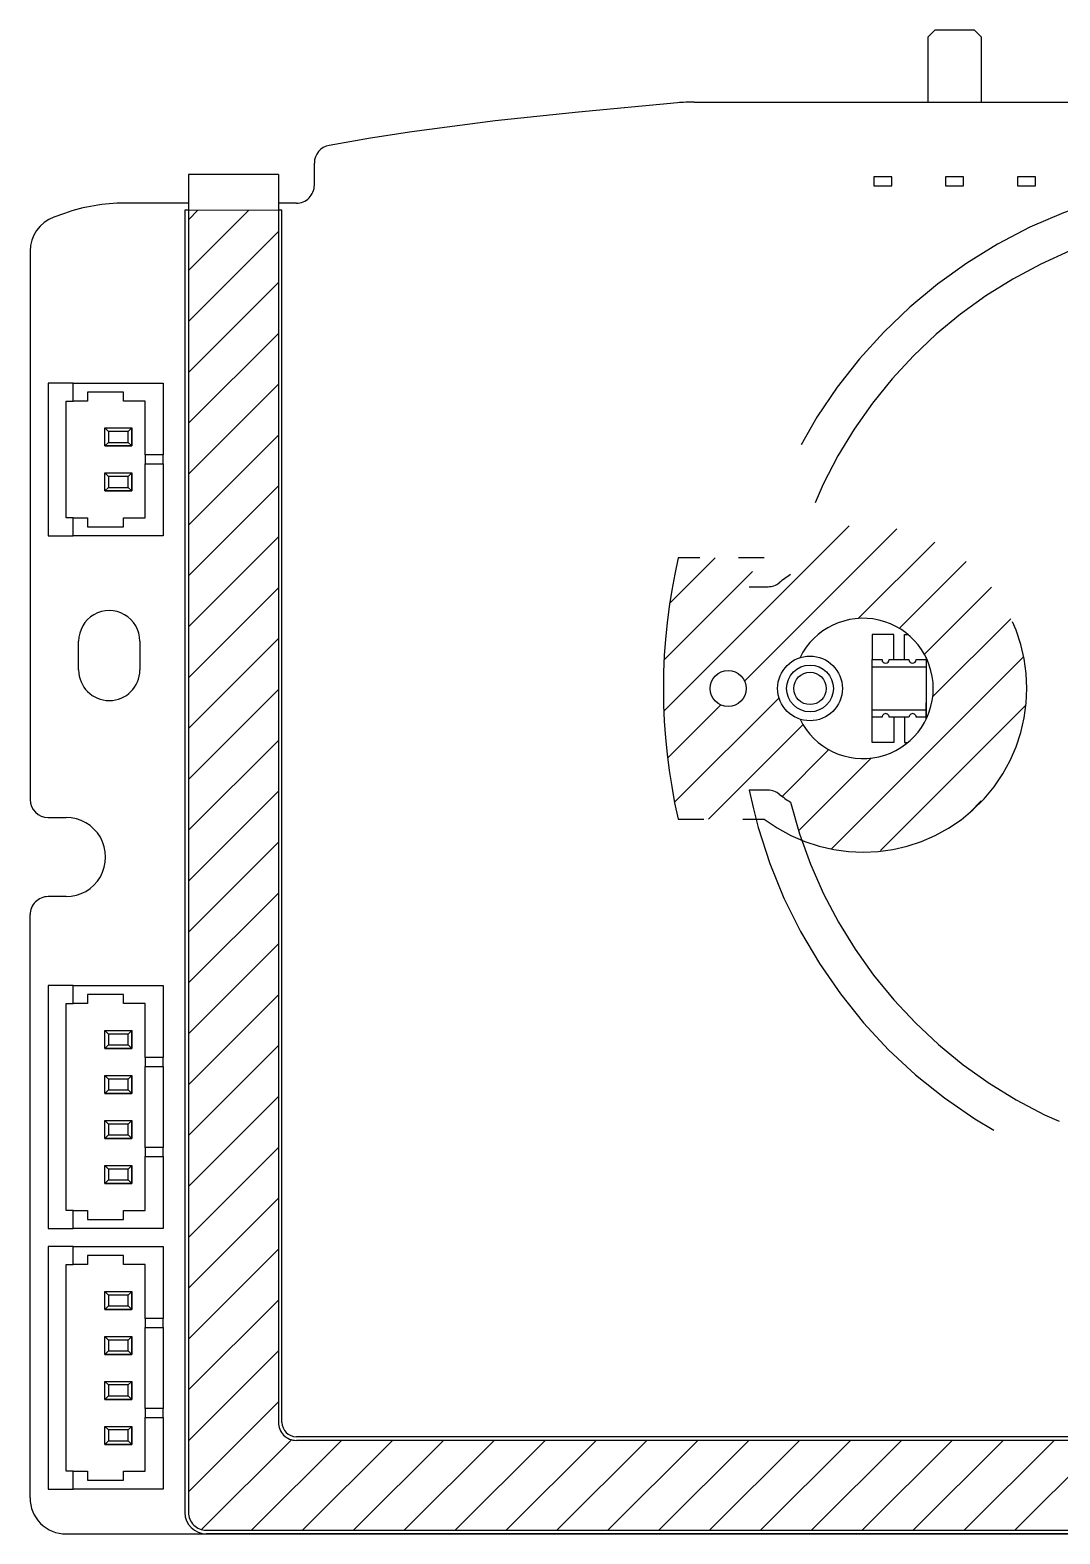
# Model space of a CAD drawing. Extents: x 10 to 410, y 5 to 287.
# Drawn here: x 94.03 to 122.65, y 122.24 to 164.04 of the extents above; entities that cross this region are included whole.
import ezdxf

# ---------------------------------------------------------------- set-up
doc = ezdxf.new("R2010")
doc.units = 0
doc.linetypes.add('DASHSPACE', pattern=[30, 12, -18])

msp = doc.modelspace()

# ---------------------------------------------------------------- linework, layer by layer
at = {"color": 7, "lineweight": 25, "ltscale": 0.007071}
for p, q in [((119.174057, 164.041397), (118.97406, 163.8414)), ((120.47406, 163.8414), (120.274055, 164.041397))]:
    msp.add_line(p, q, dxfattribs=at)
at = {"color": 7, "lineweight": 25, "ltscale": 0.0275}
msp.add_line((120.274055, 164.041397), (119.174057, 164.041397), dxfattribs=at)
at = {"color": 7, "lineweight": 25, "ltscale": 0.02375}
msp.add_line((118.97406, 163.8414), (118.97406, 162.891403), dxfattribs=at)
at = {"color": 7, "lineweight": 25, "ltscale": 0.045}
msp.add_line((120.47406, 162.041397), (120.47406, 163.8414), dxfattribs=at)
at = {"color": 7, "lineweight": 25, "ltscale": 0.02125}
msp.add_line((118.97406, 162.891403), (118.97406, 162.041397), dxfattribs=at)
at = {"color": 7, "lineweight": 25, "ltscale": 0.068938}
msp.add_line((112.018265, 162.019775), (109.272682, 161.763611), dxfattribs=at)
at = {"color": 7, "lineweight": 25, "ltscale": 0.38808}
msp.add_line((112.482758, 162.041397), (128.005951, 162.041397), dxfattribs=at)
at = {"color": 7, "lineweight": 25, "ltscale": 0.015354}
msp.add_line((101.929787, 159.7314), (101.929787, 160.345566), dxfattribs=at)
at = {"color": 7, "lineweight": 25, "ltscale": 0.0625}
for p, q in [((100.929787, 160.031403), (98.429787, 160.031403)), ((95.229782, 154.2314), (97.729782, 154.2314)), ((97.729782, 149.9814), (95.229782, 149.9814)), ((95.229782, 137.4814), (97.729782, 137.4814)), ((97.729782, 130.7314), (95.229782, 130.7314)), ((95.229782, 130.2314), (97.729782, 130.2314)), ((97.729782, 123.4814), (95.229782, 123.4814))]:
    msp.add_line(p, q, dxfattribs=at)
at = {"color": 7, "lineweight": 25, "ltscale": 0.025}
for p, q in [((98.429787, 160.031403), (98.429787, 159.031403)), ((100.929787, 160.031403), (100.929787, 159.031403)), ((96.629776, 153.9814), (95.629776, 153.9814)), ((95.629776, 150.2314), (96.629776, 150.2314)), ((96.629776, 137.2314), (95.629776, 137.2314)), ((95.629776, 130.9814), (96.629776, 130.9814)), ((96.629776, 129.9814), (95.629776, 129.9814)), ((95.629776, 123.7314), (96.629776, 123.7314))]:
    msp.add_line(p, q, dxfattribs=at)
at = {"color": 7, "lineweight": 25, "ltscale": 0.00625}
for p, q in [((117.72406, 159.9664), (117.47406, 159.9664)), ((117.47406, 159.9664), (117.47406, 159.7164)), ((117.47406, 159.7164), (117.72406, 159.7164)), ((117.97406, 159.9664), (117.72406, 159.9664)), ((117.72406, 159.7164), (117.97406, 159.7164)), ((117.97406, 159.7164), (117.97406, 159.9664)), ((119.47406, 159.9664), (119.47406, 159.7164)), ((119.72406, 159.9664), (119.47406, 159.9664)), ((119.47406, 159.7164), (119.72406, 159.7164)), ((119.97406, 159.9664), (119.72406, 159.9664)), ((119.72406, 159.7164), (119.97406, 159.7164)), ((119.97406, 159.7164), (119.97406, 159.9664)), ((121.47406, 159.9664), (121.47406, 159.7164)), ((121.72406, 159.9664), (121.47406, 159.9664)), ((121.47406, 159.7164), (121.72406, 159.7164)), ((121.97406, 159.9664), (121.72406, 159.9664)), ((121.72406, 159.7164), (121.97406, 159.7164)), ((121.97406, 159.7164), (121.97406, 159.9664)), ((95.629776, 153.9814), (95.629776, 153.7314)), ((96.629776, 153.7314), (96.629776, 153.9814)), ((97.229782, 152.2314), (97.229782, 151.9814)), ((97.729782, 151.9814), (97.729782, 152.2314)), ((95.629776, 150.4814), (95.629776, 150.2314)), ((96.629776, 150.2314), (96.629776, 150.4814)), ((95.629776, 137.2314), (95.629776, 136.9814)), ((96.629776, 136.9814), (96.629776, 137.2314)), ((97.229782, 135.4814), (97.229782, 135.2314)), ((97.729782, 135.2314), (97.729782, 135.4814)), ((97.229782, 132.9814), (97.229782, 132.7314)), ((97.729782, 132.7314), (97.729782, 132.9814)), ((95.629776, 131.2314), (95.629776, 130.9814)), ((96.629776, 130.9814), (96.629776, 131.2314)), ((95.629776, 129.9814), (95.629776, 129.7314)), ((96.629776, 129.7314), (96.629776, 129.9814)), ((97.229782, 128.2314), (97.229782, 127.9814)), ((97.729782, 127.9814), (97.729782, 128.2314)), ((97.229782, 125.7314), (97.229782, 125.4814)), ((97.729782, 125.4814), (97.729782, 125.7314)), ((95.629776, 123.9814), (95.629776, 123.7314)), ((96.629776, 123.7314), (96.629776, 123.9814))]:
    msp.add_line(p, q, dxfattribs=at)
at = {"color": 7, "lineweight": 25, "ltscale": 0.008027}
msp.add_line((94.990829, 158.946228), (94.688522, 158.837997), dxfattribs=at)
at = {"color": 7, "lineweight": 25, "ltscale": 0.044363}
msp.add_line((98.429779, 159.2314), (96.655273, 159.2314), dxfattribs=at)
at = {"color": 7, "lineweight": 25, "ltscale": 0.0025}
for p, q in [((98.429779, 159.031403), (98.329788, 159.031403)), ((101.029785, 159.031403), (100.929779, 159.031403))]:
    msp.add_line(p, q, dxfattribs=at)
at = {"color": 7, "lineweight": 25}
for p, q in [((98.329788, 159.031403), (98.329788, 122.8414)), ((98.429787, 159.031403), (98.429787, 122.8414)), ((100.929787, 159.031403), (100.929787, 125.3414)), ((101.029785, 125.3414), (101.029785, 159.031403)), ((144.429779, 124.941399), (101.429787, 124.941399)), ((144.429779, 124.8414), (101.429787, 124.8414)), ((95.029778, 122.241394), (150.829788, 122.241394)), ((98.929787, 122.3414), (146.929779, 122.3414)), ((146.929779, 122.241394), (98.929787, 122.241394))]:
    msp.add_line(p, q, dxfattribs=at)
at = {"color": 7, "lineweight": 13, "ltscale": 0.059277}
msp.add_line((98.429787, 157.354797), (100.106377, 159.031403), dxfattribs=at)
at = {"color": 7, "lineweight": 13, "ltscale": 0.009277}
msp.add_line((98.429787, 158.769012), (98.692169, 159.031403), dxfattribs=at)
at = {"color": 7, "lineweight": 13, "ltscale": 0.0625}
msp.add_line((98.429787, 159.031403), (100.929787, 159.031403), dxfattribs=at)
at = {"color": 7, "lineweight": 25, "ltscale": 0.0125}
for p, q in [((101.429787, 159.2314), (100.929779, 159.2314)), ((95.229782, 153.7314), (95.229782, 154.2314)), ((96.104782, 152.4814), (96.104782, 152.9814)), ((96.854782, 152.9814), (96.854782, 152.4814)), ((96.854782, 152.4814), (96.854782, 152.9814)), ((97.729782, 152.2314), (97.229782, 152.2314)), ((97.229782, 151.9814), (97.729782, 151.9814)), ((96.104782, 151.2314), (96.104782, 151.7314)), ((96.854782, 151.7314), (96.854782, 151.2314)), ((96.854782, 151.2314), (96.854782, 151.7314)), ((95.229782, 149.9814), (95.229782, 150.4814)), ((94.529778, 142.154755), (95.029778, 142.154755)), ((95.029778, 139.954742), (94.529778, 139.954742)), ((95.229782, 136.9814), (95.229782, 137.4814)), ((96.104782, 135.7314), (96.104782, 136.2314)), ((96.854782, 136.2314), (96.854782, 135.7314)), ((96.854782, 135.7314), (96.854782, 136.2314)), ((97.729782, 135.4814), (97.229782, 135.4814)), ((97.229782, 135.2314), (97.729782, 135.2314)), ((96.104782, 134.4814), (96.104782, 134.9814)), ((96.854782, 134.9814), (96.854782, 134.4814)), ((96.854782, 134.4814), (96.854782, 134.9814)), ((96.104782, 133.2314), (96.104782, 133.7314)), ((96.854782, 133.7314), (96.854782, 133.2314)), ((96.854782, 133.2314), (96.854782, 133.7314)), ((97.729782, 132.9814), (97.229782, 132.9814)), ((97.229782, 132.7314), (97.729782, 132.7314)), ((96.104782, 131.9814), (96.104782, 132.4814)), ((96.854782, 132.4814), (96.854782, 131.9814)), ((96.854782, 131.9814), (96.854782, 132.4814)), ((95.229782, 130.7314), (95.229782, 131.2314)), ((95.229782, 129.7314), (95.229782, 130.2314)), ((96.104782, 128.4814), (96.104782, 128.9814)), ((96.854782, 128.9814), (96.854782, 128.4814)), ((96.854782, 128.4814), (96.854782, 128.9814)), ((97.729782, 128.2314), (97.229782, 128.2314)), ((97.229782, 127.9814), (97.729782, 127.9814)), ((96.104782, 127.2314), (96.104782, 127.7314)), ((96.854782, 127.7314), (96.854782, 127.2314)), ((96.854782, 127.2314), (96.854782, 127.7314)), ((96.104782, 125.9814), (96.104782, 126.4814)), ((96.854782, 126.4814), (96.854782, 125.9814)), ((96.854782, 125.9814), (96.854782, 126.4814)), ((97.729782, 125.7314), (97.229782, 125.7314)), ((97.229782, 125.4814), (97.729782, 125.4814)), ((96.104782, 124.7314), (96.104782, 125.2314)), ((96.854782, 125.2314), (96.854782, 124.7314)), ((96.854782, 124.7314), (96.854782, 125.2314)), ((95.229782, 123.4814), (95.229782, 123.9814))]:
    msp.add_line(p, q, dxfattribs=at)
at = {"color": 7, "lineweight": 13, "ltscale": 0.088388}
for p, q in [((98.429787, 155.940598), (100.929779, 158.440582)), ((98.429787, 154.526382), (100.929779, 157.026382)), ((98.429787, 153.112167), (100.929779, 155.612167)), ((98.429787, 151.697952), (100.929779, 154.197952)), ((98.429787, 150.283737), (100.929779, 152.783737)), ((98.429787, 148.869522), (100.929779, 151.369522)), ((98.429787, 147.455307), (100.929779, 149.955307)), ((98.429787, 146.041092), (100.929779, 148.541092)), ((98.429787, 144.626877), (100.929779, 147.126877)), ((98.429787, 143.212662), (100.929779, 145.712662)), ((98.429787, 141.798462), (100.929779, 144.298462)), ((98.429787, 140.384247), (100.929779, 142.884247)), ((98.429787, 138.970032), (100.929779, 141.470032)), ((98.429787, 137.555817), (100.929787, 140.055817)), ((98.429787, 136.141602), (100.929787, 138.641602)), ((98.429787, 134.727386), (100.929787, 137.227386)), ((98.429787, 133.313171), (100.929787, 135.813171)), ((98.429787, 131.898956), (100.929787, 134.398956)), ((98.429787, 130.484741), (100.929787, 132.984741)), ((98.429787, 129.070526), (100.929787, 131.570526)), ((98.429787, 127.656319), (100.929787, 130.156326)), ((98.429787, 126.242104), (100.929787, 128.742111)), ((98.429787, 124.827896), (100.929787, 127.327896)), ((98.429787, 123.413681), (100.929787, 125.913681)), ((98.791519, 122.361206), (101.291519, 124.861206)), ((100.185928, 122.3414), (102.685928, 124.8414)), ((101.600143, 122.3414), (104.100143, 124.8414)), ((103.014359, 122.3414), (105.514359, 124.8414)), ((104.428574, 122.3414), (106.928574, 124.8414)), ((105.842789, 122.3414), (108.342789, 124.8414)), ((107.256996, 122.3414), (109.756996, 124.8414)), ((108.671211, 122.3414), (111.171211, 124.8414)), ((110.085426, 122.3414), (112.585426, 124.8414)), ((111.499641, 122.3414), (113.999641, 124.8414)), ((112.913849, 122.3414), (115.413849, 124.8414)), ((114.328064, 122.3414), (116.828064, 124.8414)), ((115.742279, 122.3414), (118.242279, 124.8414)), ((117.156494, 122.3414), (119.656494, 124.8414)), ((118.570709, 122.3414), (121.070709, 124.8414)), ((119.984917, 122.3414), (122.484917, 124.8414)), ((121.399132, 122.3414), (123.899132, 124.8414))]:
    msp.add_line(p, q, dxfattribs=at)
at = {"color": 7, "lineweight": 25, "ltscale": 0.381082}
msp.add_line((94.029778, 157.898026), (94.029778, 142.654755), dxfattribs=at)
at = {"color": 7, "lineweight": 25, "ltscale": 0.10625}
msp.add_line((94.529778, 154.2314), (94.529778, 149.9814), dxfattribs=at)
at = {"color": 7, "lineweight": 25, "ltscale": 0.0175}
for p, q in [((95.229782, 154.2314), (94.529778, 154.2314)), ((94.529778, 149.9814), (95.229782, 149.9814)), ((117.430054, 147.241745), (117.430054, 146.541748)), ((118.03006, 146.541748), (118.03006, 147.241745)), ((118.330055, 146.541748), (118.330055, 147.241745)), ((117.430054, 144.241745), (117.430054, 144.941742)), ((118.03006, 144.941742), (118.03006, 144.241745)), ((118.330055, 144.941742), (118.330055, 144.241745)), ((95.229782, 137.4814), (94.529778, 137.4814)), ((94.529778, 130.7314), (95.229782, 130.7314)), ((95.229782, 130.2314), (94.529778, 130.2314)), ((94.529778, 123.4814), (95.229782, 123.4814))]:
    msp.add_line(p, q, dxfattribs=at)
at = {"color": 7, "lineweight": 25, "ltscale": 0.05}
for p, q in [((97.729782, 154.2314), (97.729782, 152.2314)), ((97.729782, 151.9814), (97.729782, 149.9814)), ((97.729782, 137.4814), (97.729782, 135.4814)), ((97.729782, 132.7314), (97.729782, 130.7314)), ((97.729782, 130.2314), (97.729782, 128.2314)), ((97.729782, 125.4814), (97.729782, 123.4814))]:
    msp.add_line(p, q, dxfattribs=at)
at = {"color": 7, "lineweight": 25, "ltscale": 0.005}
for p, q in [((95.029778, 153.7314), (95.229782, 153.7314)), ((95.229782, 150.4814), (95.029778, 150.4814)), ((117.430054, 146.341751), (117.430054, 146.541748)), ((118.930054, 146.541748), (118.930054, 146.341751)), ((117.430054, 144.941742), (117.430054, 145.141754)), ((118.930054, 145.141754), (118.930054, 144.941742)), ((95.029778, 136.9814), (95.229782, 136.9814)), ((95.229782, 131.2314), (95.029778, 131.2314)), ((95.029778, 129.7314), (95.229782, 129.7314)), ((95.229782, 123.9814), (95.029778, 123.9814))]:
    msp.add_line(p, q, dxfattribs=at)
at = {"color": 7, "lineweight": 25, "ltscale": 0.08125}
msp.add_line((95.029778, 150.4814), (95.029778, 153.7314), dxfattribs=at)
at = {"color": 7, "lineweight": 25, "ltscale": 0.01}
for p, q in [((95.629776, 153.7314), (95.229782, 153.7314)), ((95.229782, 150.4814), (95.629776, 150.4814)), ((95.629776, 136.9814), (95.229782, 136.9814)), ((95.229782, 131.2314), (95.629776, 131.2314)), ((95.629776, 129.7314), (95.229782, 129.7314)), ((95.229782, 123.9814), (95.629776, 123.9814))]:
    msp.add_line(p, q, dxfattribs=at)
at = {"color": 7, "lineweight": 25, "ltscale": 0.015}
for p, q in [((97.229782, 153.7314), (96.629776, 153.7314)), ((96.629776, 150.4814), (97.229782, 150.4814)), ((118.03006, 147.241745), (117.430054, 147.241745)), ((118.03006, 144.241745), (117.430054, 144.241745)), ((97.229782, 136.9814), (96.629776, 136.9814)), ((96.629776, 131.2314), (97.229782, 131.2314)), ((97.229782, 129.7314), (96.629776, 129.7314)), ((96.629776, 123.9814), (97.229782, 123.9814))]:
    msp.add_line(p, q, dxfattribs=at)
at = {"color": 7, "lineweight": 25, "ltscale": 0.0375}
for p, q in [((97.229782, 152.2314), (97.229782, 153.7314)), ((97.229782, 150.4814), (97.229782, 151.9814)), ((117.430054, 146.341751), (118.930054, 146.341751)), ((118.930054, 145.141754), (117.430054, 145.141754)), ((97.229782, 135.4814), (97.229782, 136.9814)), ((97.229782, 131.2314), (97.229782, 132.7314)), ((97.229782, 128.2314), (97.229782, 129.7314)), ((97.229782, 123.9814), (97.229782, 125.4814))]:
    msp.add_line(p, q, dxfattribs=at)
at = {"color": 7, "lineweight": 25, "ltscale": 0.003535}
for p, q in [((96.104782, 152.9814), (96.204773, 152.881393)), ((96.104782, 152.4814), (96.204773, 152.58139)), ((96.754776, 152.58139), (96.854782, 152.4814)), ((96.104782, 151.7314), (96.204773, 151.631393)), ((96.104782, 151.2314), (96.204773, 151.33139)), ((96.754776, 151.33139), (96.854782, 151.2314)), ((96.104782, 136.2314), (96.204773, 136.131393)), ((96.104782, 135.7314), (96.204773, 135.83139)), ((96.754776, 135.83139), (96.854782, 135.7314)), ((96.104782, 134.9814), (96.204773, 134.881393)), ((96.104782, 134.4814), (96.204773, 134.58139)), ((96.754776, 134.58139), (96.854782, 134.4814)), ((96.104782, 133.7314), (96.204773, 133.631393)), ((96.104782, 133.2314), (96.204773, 133.33139)), ((96.754776, 133.33139), (96.854782, 133.2314)), ((96.104782, 132.4814), (96.204773, 132.381393)), ((96.104782, 131.9814), (96.204773, 132.08139)), ((96.754776, 132.08139), (96.854782, 131.9814)), ((96.104782, 128.9814), (96.204773, 128.881393)), ((96.104782, 128.4814), (96.204773, 128.58139)), ((96.754776, 128.58139), (96.854782, 128.4814)), ((96.104782, 127.7314), (96.204773, 127.631393)), ((96.104782, 127.2314), (96.204773, 127.331398)), ((96.104782, 126.4814), (96.204773, 126.381393)), ((96.104782, 125.9814), (96.204773, 126.081398)), ((96.104782, 125.2314), (96.204773, 125.131393)), ((96.104782, 124.7314), (96.204773, 124.831398))]:
    msp.add_line(p, q, dxfattribs=at)
at = {"color": 7, "lineweight": 25, "ltscale": 0.01875}
for p, q in [((96.104782, 152.9814), (96.854782, 152.9814)), ((96.854782, 152.4814), (96.104782, 152.4814)), ((96.104782, 152.4814), (96.854782, 152.4814)), ((96.104782, 151.7314), (96.854782, 151.7314)), ((96.854782, 151.2314), (96.104782, 151.2314)), ((96.104782, 151.2314), (96.854782, 151.2314)), ((96.104782, 136.2314), (96.854782, 136.2314)), ((96.854782, 135.7314), (96.104782, 135.7314)), ((96.104782, 135.7314), (96.854782, 135.7314)), ((96.104782, 134.9814), (96.854782, 134.9814)), ((96.854782, 134.4814), (96.104782, 134.4814)), ((96.104782, 134.4814), (96.854782, 134.4814)), ((96.104782, 133.7314), (96.854782, 133.7314)), ((96.854782, 133.2314), (96.104782, 133.2314)), ((96.104782, 133.2314), (96.854782, 133.2314)), ((96.104782, 132.4814), (96.854782, 132.4814)), ((96.854782, 131.9814), (96.104782, 131.9814)), ((96.104782, 131.9814), (96.854782, 131.9814)), ((96.104782, 128.9814), (96.854782, 128.9814)), ((96.854782, 128.4814), (96.104782, 128.4814)), ((96.104782, 128.4814), (96.854782, 128.4814)), ((96.104782, 127.7314), (96.854782, 127.7314)), ((96.854782, 127.2314), (96.104782, 127.2314)), ((96.104782, 127.2314), (96.854782, 127.2314)), ((96.104782, 126.4814), (96.854782, 126.4814)), ((96.854782, 125.9814), (96.104782, 125.9814)), ((96.104782, 125.9814), (96.854782, 125.9814)), ((96.104782, 125.2314), (96.854782, 125.2314)), ((96.854782, 124.7314), (96.104782, 124.7314)), ((96.104782, 124.7314), (96.854782, 124.7314))]:
    msp.add_line(p, q, dxfattribs=at)
at = {"color": 7, "lineweight": 25, "ltscale": 0.0075}
for p, q in [((96.204773, 152.881393), (96.204773, 152.58139)), ((96.754776, 152.58139), (96.754776, 152.881393)), ((96.204773, 151.631393), (96.204773, 151.33139)), ((96.754776, 151.33139), (96.754776, 151.631393)), ((96.204773, 136.131393), (96.204773, 135.83139)), ((96.754776, 135.83139), (96.754776, 136.131393)), ((96.204773, 134.881393), (96.204773, 134.58139)), ((96.754776, 134.58139), (96.754776, 134.881393)), ((96.204773, 133.631393), (96.204773, 133.33139)), ((96.754776, 133.33139), (96.754776, 133.631393)), ((96.204773, 132.381393), (96.204773, 132.08139)), ((96.754776, 132.08139), (96.754776, 132.381393)), ((96.204773, 128.881393), (96.204773, 128.58139)), ((96.754776, 128.58139), (96.754776, 128.881393)), ((96.204773, 127.631393), (96.204773, 127.331398)), ((96.754776, 127.331398), (96.754776, 127.631393)), ((96.204773, 126.381393), (96.204773, 126.081398)), ((96.754776, 126.081398), (96.754776, 126.381393)), ((96.204773, 125.131393), (96.204773, 124.831398)), ((96.754776, 124.831398), (96.754776, 125.131393))]:
    msp.add_line(p, q, dxfattribs=at)
at = {"color": 7, "lineweight": 25, "ltscale": 0.01375}
for p, q in [((96.754776, 152.881393), (96.204773, 152.881393)), ((96.204773, 152.58139), (96.754776, 152.58139)), ((96.754776, 151.631393), (96.204773, 151.631393)), ((96.204773, 151.33139), (96.754776, 151.33139)), ((117.90506, 146.541748), (118.455055, 146.541748)), ((118.455055, 144.941742), (117.90506, 144.941742)), ((96.754776, 136.131393), (96.204773, 136.131393)), ((96.204773, 135.83139), (96.754776, 135.83139)), ((96.754776, 134.881393), (96.204773, 134.881393)), ((96.204773, 134.58139), (96.754776, 134.58139)), ((96.754776, 133.631393), (96.204773, 133.631393)), ((96.204773, 133.33139), (96.754776, 133.33139)), ((96.754776, 132.381393), (96.204773, 132.381393)), ((96.204773, 132.08139), (96.754776, 132.08139)), ((96.754776, 128.881393), (96.204773, 128.881393)), ((96.204773, 128.58139), (96.754776, 128.58139)), ((96.754776, 127.631393), (96.204773, 127.631393)), ((96.204773, 127.331398), (96.754776, 127.331398)), ((96.754776, 126.381393), (96.204773, 126.381393)), ((96.204773, 126.081398), (96.754776, 126.081398)), ((96.754776, 125.131393), (96.204773, 125.131393)), ((96.204773, 124.831398), (96.754776, 124.831398))]:
    msp.add_line(p, q, dxfattribs=at)
at = {"color": 7, "lineweight": 25, "ltscale": 0.003536}
for p, q in [((96.754776, 152.881393), (96.854782, 152.9814)), ((96.754776, 151.631393), (96.854782, 151.7314)), ((96.754776, 136.131393), (96.854782, 136.2314)), ((96.754776, 134.881393), (96.854782, 134.9814)), ((96.754776, 133.631393), (96.854782, 133.7314)), ((96.754776, 132.381393), (96.854782, 132.4814)), ((96.754776, 128.881393), (96.854782, 128.9814)), ((96.754776, 127.631393), (96.854782, 127.7314)), ((96.754776, 127.331398), (96.854782, 127.2314)), ((96.754776, 126.381393), (96.854782, 126.4814)), ((96.754776, 126.081398), (96.854782, 125.9814)), ((96.754776, 125.131393), (96.854782, 125.2314)), ((96.754776, 124.831398), (96.854782, 124.7314))]:
    msp.add_line(p, q, dxfattribs=at)
at = {"color": 7, "lineweight": 13, "ltscale": 0.181972}
msp.add_line((111.64341, 145.112579), (116.790352, 150.259521), dxfattribs=at)
at = {"color": 7, "lineweight": 13, "ltscale": 0.149702}
msp.add_line((113.886147, 145.941116), (118.120369, 150.175323), dxfattribs=at)
at = {"color": 7, "lineweight": 13, "ltscale": 0.075219}
msp.add_line((117.043533, 147.68428), (119.171051, 149.811798), dxfattribs=at)
at = {"color": 7, "lineweight": 13, "ltscale": 0.044905}
msp.add_line((111.802254, 148.099854), (113.072365, 149.369965), dxfattribs=at)
at = {"color": 7, "linetype": 'DASHSPACE', "lineweight": 25, "ltscale": 0.059896}
for p, q in [((114.434616, 149.369965), (112.03878, 149.369965)), ((112.038788, 142.112823), (114.434616, 142.112823))]:
    msp.add_line(p, q, dxfattribs=at)
at = {"color": 7, "lineweight": 13, "ltscale": 0.065629}
msp.add_line((118.183472, 147.410004), (120.039749, 149.266281), dxfattribs=at)
at = {"color": 7, "lineweight": 13, "ltscale": 0.086842}
msp.add_line((111.650322, 146.533707), (114.106567, 148.98996), dxfattribs=at)
at = {"color": 7, "lineweight": 25, "ltscale": 0.013058}
msp.add_line((114.014908, 148.569962), (114.537231, 148.569962), dxfattribs=at)
at = {"color": 7, "lineweight": 13, "ltscale": 0.066032}
msp.add_line((118.881401, 146.693726), (120.749062, 148.561386), dxfattribs=at)
at = {"color": 7, "lineweight": 13, "ltscale": 0.076532}
msp.add_line((119.116409, 145.514511), (121.281044, 147.679153), dxfattribs=at)
at = {"color": 7, "lineweight": 25, "ltscale": 0.002382}
msp.add_line((118.330055, 147.241745), (118.425354, 147.241745), dxfattribs=at)
at = {"color": 7, "lineweight": 25, "ltscale": 0.02}
for p, q in [((95.379776, 146.254745), (95.379776, 147.054749)), ((97.079773, 147.054749), (97.079773, 146.254745))]:
    msp.add_line(p, q, dxfattribs=at)
at = {"color": 7, "lineweight": 13, "ltscale": 0.188488}
msp.add_line((116.294731, 141.278625), (121.625969, 146.609863), dxfattribs=at)
at = {"color": 7, "lineweight": 25, "ltscale": 0.006875}
for p, q in [((117.430054, 146.541748), (117.705055, 146.541748)), ((118.65506, 146.541748), (118.930054, 146.541748)), ((117.705055, 144.941742), (117.430054, 144.941742)), ((118.930054, 144.941742), (118.65506, 144.941742))]:
    msp.add_line(p, q, dxfattribs=at)
at = {"color": 7, "lineweight": 25, "ltscale": 0.03}
for p, q in [((117.430054, 145.141754), (117.430054, 146.341751)), ((118.930054, 146.341751), (118.930054, 145.141754))]:
    msp.add_line(p, q, dxfattribs=at)
at = {"color": 7, "lineweight": 25, "ltscale": 0.011483}
msp.add_line((118.930054, 146.601074), (118.930054, 146.141754), dxfattribs=at)
at = {"color": 7, "lineweight": 13, "ltscale": 0.102666}
msp.add_line((111.939423, 142.58017), (114.843239, 145.483994), dxfattribs=at)
at = {"color": 7, "lineweight": 13, "ltscale": 0.052443}
msp.add_line((111.746765, 143.801727), (113.23008, 145.285049), dxfattribs=at)
at = {"color": 7, "lineweight": 13, "ltscale": 0.142421}
msp.add_line((117.666786, 141.236465), (121.695068, 145.26474), dxfattribs=at)
at = {"color": 7, "lineweight": 25, "ltscale": 0.011501}
msp.add_line((118.930054, 144.881714), (118.930054, 145.341751), dxfattribs=at)
at = {"color": 7, "lineweight": 13, "ltscale": 0.092789}
msp.add_line((112.886292, 142.112823), (115.510757, 144.737289), dxfattribs=at)
at = {"color": 7, "lineweight": 25, "ltscale": 0.002404}
msp.add_line((118.330055, 144.241745), (118.426201, 144.241745), dxfattribs=at)
at = {"color": 7, "lineweight": 13, "ltscale": 0.045968}
msp.add_line((114.92939, 142.741714), (116.229561, 144.041885), dxfattribs=at)
at = {"color": 7, "lineweight": 13, "ltscale": 0.071389}
msp.add_line((115.388557, 141.786667), (117.40773, 143.805847), dxfattribs=at)
at = {"color": 7, "lineweight": 25, "ltscale": 0.013059}
msp.add_line((114.537231, 142.912827), (114.01487, 142.912827), dxfattribs=at)
at = {"color": 7, "lineweight": 13, "ltscale": 0.010751}
msp.add_line((120.161034, 142.316498), (120.465111, 142.620575), dxfattribs=at)
at = {"color": 7, "lineweight": 25, "ltscale": 0.405334}
msp.add_line((94.029778, 123.241394), (94.029778, 139.454742), dxfattribs=at)
at = {"color": 7, "lineweight": 25, "ltscale": 0.16875}
for p, q in [((94.529778, 137.4814), (94.529778, 130.7314)), ((94.529778, 130.2314), (94.529778, 123.4814))]:
    msp.add_line(p, q, dxfattribs=at)
at = {"color": 7, "lineweight": 25, "ltscale": 0.14375}
for p, q in [((95.029778, 131.2314), (95.029778, 136.9814)), ((95.029778, 123.9814), (95.029778, 129.7314))]:
    msp.add_line(p, q, dxfattribs=at)
at = {"color": 7, "lineweight": 25, "ltscale": 0.05625}
for p, q in [((97.229782, 132.9814), (97.229782, 135.2314)), ((97.729782, 135.2314), (97.729782, 132.9814)), ((97.229782, 125.7314), (97.229782, 127.9814)), ((97.729782, 127.9814), (97.729782, 125.7314))]:
    msp.add_line(p, q, dxfattribs=at)
at = {"color": 7, "lineweight": 25}
msp.add_lwpolyline([(109.272682, 161.763611), (106.953835, 161.519409), (104.6418, 161.213959), (103.489555, 161.035324), (102.340614, 160.837555)], dxfattribs=at)
for centre, radius in [((115.704056, 145.741745), 0.9), ((115.704056, 145.741745), 0.65), ((113.429794, 145.741409), 0.500011), ((115.704056, 145.741745), 0.45)]:
    msp.add_circle(centre, radius, dxfattribs=at)
for centre, radius, start, end in [((112.482758, 157.041397), 5, 90.000003, 95.330405), ((102.429787, 160.345566), 0.5, 100.273222, 179.999995), ((101.429787, 159.7314), 0.499996, 269.999786, 0.000469), ((96.655273, 154.2314), 5, 90.000003, 109.444192), ((95.029785, 157.898026), 1.000005, 109.953717, 179.999704), ((117.179932, 145.741196), 3.75025, 122.481425, 128.445915), ((114.535667, 149.074432), 0.504504, 270.177084, 308.269032), ((96.229782, 147.054749), 0.85, 0, 180.000005), ((117.179787, 145.741394), 1.95, 206.044995, 153.92722), ((117.805054, 146.541748), 0.1, 180.000005, 360), ((118.555054, 146.541748), 0.1, 180.000005, 360), ((96.229782, 146.254745), 0.85, 180.000005, 360), ((117.805054, 144.941742), 0.1, 0, 180.000005), ((118.555054, 144.941742), 0.1, 0, 180.000005), ((94.529778, 142.654755), 0.5, 180.000005, 269.999997), ((114.535652, 142.40831), 0.504555, 51.73285, 89.821031), ((117.179932, 145.741608), 3.75025, 231.554085, 237.518575), ((95.029778, 141.054749), 1.1, 269.999997, 90.000003), ((94.529778, 139.454742), 0.5, 90.000003, 180.000005), ((101.429787, 125.3414), 0.5, 179.999995, 269.999997), ((101.429848, 125.341461), 0.400013, 180.00871, 269.991002), ((95.029778, 123.241394), 1, 179.999995, 269.999997), ((98.929855, 122.841461), 0.600018, 180.006197, 269.993809), ((98.929787, 122.8414), 0.5, 179.999995, 269.999997)]:
    msp.add_arc(centre, radius, start, end, dxfattribs=at)
at = {"color": 7, "linetype": 'DASHSPACE', "lineweight": 25}
for centre, radius, start, end in [((127.929306, 145.741806), 14.199263, 103.059959, 168.510862), ((127.929916, 145.741364), 13.150133, 104.574356, 166.080243), ((117.179779, 145.741409), 4.550005, 232.891136, 127.108659), ((127.933022, 145.741104), 16.303236, 167.139046, 192.859219), ((127.928719, 145.740494), 14.198583, 191.487581, 258.513177), ((127.929787, 145.741394), 13.150001, 193.919661, 256.080345)]:
    msp.add_arc(centre, radius, start, end, dxfattribs=at)

doc.saveas('drawing.dxf')
